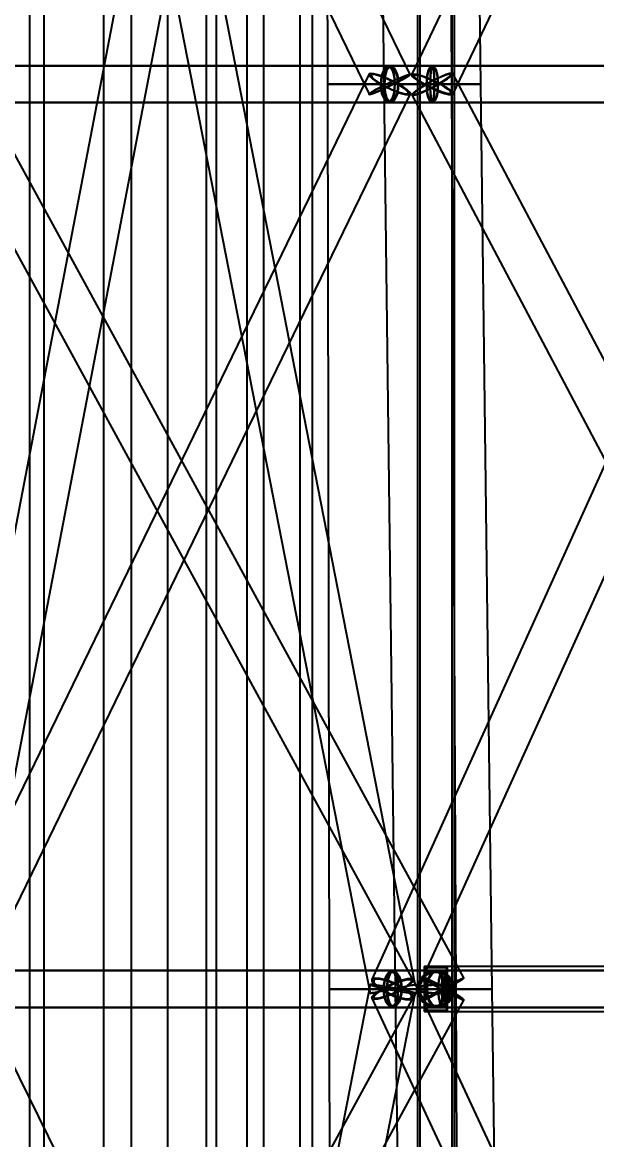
# Model space of a CAD drawing. Header units: millimetres. Extents: x -123812 to 252100, y -3000 to 639000.
# Drawn here: x 798 to 7146, y 198335 to 210684 of the extents above; entities that cross this region are included whole.
import ezdxf

# ---------------------------------------------------------------- set-up
doc = ezdxf.new("R2010")
doc.units = ezdxf.units.MM
for name, color, linetype, lineweight in [('D-STR-CORE', 7, 'Continuous', 25), ('D-STR-DIM', 7, 'Continuous', 13), ('D-STR-STRC', 7, 'Continuous', 25)]:
    doc.layers.add(name, color=color, linetype=linetype, lineweight=lineweight)
doc.styles.add('OpenSansCondensed-Light', font='OpenSansCondensed-Light.ttf')
doc.styles.add('TOWER_UNICODE', font='Arial Unicode.ttf')
doc.dimstyles.new('EZDXF', dxfattribs={"dimtxt": 0.25, "dimasz": 0.175, "dimexe": 0.375, "dimexo": 0.125, "dimgap": 0.1, "dimtad": 1, "dimlfac": 100, "dimzin": 12, "dimdsep": 46, "dimtxsty": 'OpenSansCondensed-Light', "dimblk": 'ARCHTICK', "dimcen": 2.5, "dimazin": 3, "dimtfac": 0.5, "dimtmove": 2, "dimatfit": 3})

# ---------------------------------------------------------------- blocks, each defined once
blk = doc.blocks.new('_ARCHTICK')
at = {"color": 0, "linetype": 'BYBLOCK', "const_width": 0.15}
blk.add_lwpolyline([(-0.5, -0.5), (0.5, 0.5)], dxfattribs=at)

msp = doc.modelspace()

# ---------------------------------------------------------------- linework, layer by layer
at = {"layer": 'D-STR-CORE'}
for points in [[(0, 100000), (0, 375000), (1035.3, 375000), (1035.3, 100000)], [(0, 100000), (0, 375000), (1035.3, 375000), (1035.3, 100000)], [(880, 100000), (880, 375000), (2000, 375000), (2000, 100000)], [(880, 100000), (880, 375000), (2000, 375000), (2000, 100000)], [(1700, 100000), (1700, 375000), (2828.4, 375000), (2828.4, 100000)], [(1700, 100000), (1700, 375000), (2828.4, 375000), (2828.4, 100000)], [(2404.2, 100000), (2404.2, 375000), (3464.1, 375000), (3464.1, 100000)], [(2404.2, 100000), (2404.2, 375000), (3464.1, 375000), (3464.1, 100000)], [(2944.5, 100000), (2944.5, 375000), (3863.7, 375000), (3863.7, 100000)], [(2944.5, 100000), (2944.5, 375000), (3863.7, 375000), (3863.7, 100000)], [(3284.1, 100000), (3284.1, 375000), (4000, 375000), (4000, 100000)], [(3284.1, 100000), (3284.1, 375000), (4000, 375000), (4000, 100000)]]:
    msp.add_lwpolyline(points, close=True, dxfattribs=at)
at = {"layer": 'D-STR-STRC'}
for points in [[(4546.8, 225047.8), (-249.5, 200047.8), (-241, 200043.9), (-216, 200037), (-176.4, 200027.6), (-124.7, 200016.3), (-64.6, 200003.9), (0, 199991.3), (64.6, 199979.2), (124.7, 199968.5), (176.4, 199960), (216, 199954.2), (241, 199951.6), (249.5, 199952.2), (5045.7, 224952.2)], [(-249.3, 224951.2), (4641.2, 199951.2), (4649.7, 199952.9), (4674.6, 199957.7), (4714.2, 199965.4), (4765.8, 199975.5), (4825.9, 199987.3), (4890.5, 199999.9), (4955, 200012.5), (5015.1, 200024.3), (5066.7, 200034.4), (5106.3, 200042.2), (5131.2, 200047.1), (5139.7, 200048.8), (249.3, 225048.8)], [(5166.2, 225000), (5166.2, 200000), (5173.1, 199987.3), (5193.4, 199975.5), (5225.7, 199965.4), (5267.8, 199957.6), (5316.8, 199952.8), (5369.4, 199951.1), (5421.9, 199952.8), (5471, 199957.6), (5513, 199965.4), (5545.3, 199975.5), (5565.6, 199987.3), (5572.6, 200000), (5572.6, 225000)], [(-227.8, 219891.7), (4629.9, 209891.7), (4632.7, 209887.9), (4650.8, 209891.7), (4683.1, 209902.9), (4727.2, 209920.7), (4780.3, 209943.9), (4838.6, 209971), (4898.2, 210000), (4955, 210029), (5005.2, 210056.1), (5045.4, 210079.3), (5072.8, 210097.1), (5085.5, 210108.3), (227.8, 220108.3)], [(9880.7, 220112.4), (5102.5, 210112.4), (5100.4, 210100.8), (5114, 210082.3), (5142.2, 210058.2), (5183.2, 210030.1), (5234.1, 210000), (5291.5, 209969.9), (5351.5, 209941.8), (5410, 209917.7), (5463, 209899.2), (5506.8, 209887.6), (5538.6, 209883.6), (5556.1, 209887.6), (10334.4, 219887.6)], [(0, 209796.8), (5329.3, 209796.8), (5335, 209803.7), (5340.3, 209824), (5344.8, 209856.3), (5348.3, 209898.4), (5350.5, 209947.4), (5351.2, 210000), (5350.5, 210052.6), (5348.3, 210101.6), (5344.8, 210143.7), (5340.3, 210176), (5335, 210196.3), (5329.3, 210203.2), (0, 210203.2)], [(0, 209796.8), (4857.7, 209796.8), (4872.2, 209803.7), (4885.7, 209824), (4897.3, 209856.3), (4906.2, 209898.4), (4911.8, 209947.4), (4913.8, 210000), (4911.8, 210052.6), (4906.2, 210101.6), (4897.3, 210143.7), (4885.7, 210176), (4872.2, 210196.3), (4857.7, 210203.2), (0, 210203.2)], [(9416.5, 210203.2), (4857.7, 210203.2), (4832.3, 210196.3), (4808.7, 210176), (4788.4, 210143.7), (4772.8, 210101.6), (4763, 210052.6), (4759.7, 210000), (4763, 209947.4), (4772.8, 209898.4), (4788.4, 209856.3), (4808.7, 209824), (4832.3, 209803.7), (4857.7, 209796.8), (9416.5, 209796.8)], [(10359.7, 210203.2), (5329.3, 210203.2), (5312.5, 210196.3), (5296.9, 210176), (5283.5, 210143.7), (5273.2, 210101.6), (5266.7, 210052.6), (5264.5, 210000), (5266.7, 209947.4), (5273.2, 209898.4), (5283.5, 209856.3), (5296.9, 209824), (5312.5, 209803.7), (5329.3, 209796.8), (10359.7, 209796.8)], [(225.7, 199885.7), (5083.4, 209885.7), (5086.2, 209897.5), (5073.5, 209916.3), (5046.1, 209940.8), (5005.9, 209969.4), (4955.5, 210000), (4898.5, 210030.6), (4838.7, 210059.2), (4780.2, 210083.7), (4727, 210102.5), (4682.6, 210114.3), (4650.3, 210118.3), (4632, 210114.3), (-225.7, 200114.3)], [(-222.3, 209878.1), (5233.9, 199878.1), (5245.9, 199882.3), (5272.3, 199894.5), (5311.2, 199913.8), (5360, 199939.1), (5415.3, 199968.5), (5473.5, 200000), (5530.4, 200031.5), (5582.3, 200060.9), (5625.6, 200086.2), (5657.4, 200105.5), (5675.4, 200117.7), (5678.5, 200121.9), (222.3, 210121.9)], [(9185.2, 210104.9), (4659.1, 200104.9), (4659.8, 200085.6), (4676.1, 200060.5), (4707.1, 200031.3), (4750.5, 200000), (4803.5, 199968.7), (4862.5, 199939.5), (4923.3, 199914.4), (4981.9, 199895.1), (5034.3, 199883), (5076.8, 199878.9), (5106.7, 199883), (5121.8, 199895.1), (9647.8, 209895.1)], [(10842.5, 200118), (5554.1, 210118), (5543.9, 210122.2), (5519.1, 210118), (5481.3, 210105.8), (5433.2, 210086.4), (5377.9, 210061.1), (5319.4, 210031.6), (5261.6, 210000), (5208.3, 209968.4), (5163.3, 209938.9), (5129.7, 209913.6), (5109.6, 209894.2), (5104.5, 209882), (10392.9, 199882)], [(0, 199796.8), (5456.2, 199796.8), (5461.7, 199803.7), (5466.8, 199824), (5471.1, 199856.3), (5474.5, 199898.4), (5476.6, 199947.4), (5477.3, 200000), (5476.6, 200052.6), (5474.5, 200101.6), (5471.1, 200143.7), (5466.8, 200176), (5461.7, 200196.3), (5456.2, 200203.2), (0, 200203.2)], [(0, 199796.8), (4890.5, 199796.8), (4906.3, 199803.7), (4921.1, 199824), (4933.9, 199856.3), (4943.6, 199898.4), (4949.7, 199947.4), (4951.8, 200000), (4949.7, 200052.6), (4943.6, 200101.6), (4933.9, 200143.7), (4921.1, 200176), (4906.3, 200196.3), (4890.5, 200203.2), (0, 200203.2)], [(0, 199796.8), (5369.4, 199796.8), (5395.7, 199803.7), (5420.2, 199824), (5441.2, 199856.3), (5457.3, 199898.4), (5467.5, 199947.4), (5471, 200000), (5467.5, 200052.6), (5457.3, 200101.6), (5441.2, 200143.7), (5420.2, 200176), (5395.7, 200196.3), (5369.4, 200203.2), (0, 200203.2)], [(0, 199796.8), (5369.4, 199796.8), (5395.7, 199803.7), (5420.2, 199824), (5441.2, 199856.3), (5457.3, 199898.4), (5467.5, 199947.4), (5471, 200000), (5467.5, 200052.6), (5457.3, 200101.6), (5441.2, 200143.7), (5420.2, 200176), (5395.7, 200196.3), (5369.4, 200203.2), (0, 200203.2)], [(9486.2, 200203.2), (4890.5, 200203.2), (4864.2, 200196.3), (4839.7, 200176), (4818.7, 200143.7), (4802.6, 200101.6), (4792.4, 200052.6), (4789, 200000), (4792.4, 199947.4), (4802.6, 199898.4), (4818.7, 199856.3), (4839.7, 199824), (4864.2, 199803.7), (4890.5, 199796.8), (9486.2, 199796.8)], [(10617.7, 200203.2), (5456.2, 200203.2), (5440, 200196.3), (5424.9, 200176), (5412, 200143.7), (5402.1, 200101.6), (5395.8, 200052.6), (5393.7, 200000), (5395.8, 199947.4), (5402.1, 199898.4), (5412, 199856.3), (5424.9, 199824), (5440, 199803.7), (5456.2, 199796.8), (10617.7, 199796.8)], [(5145.2, 190110.3), (228.1, 200110.3), (221.8, 200114.1), (200.3, 200110.3), (165.3, 200098.9), (118.9, 200080.7), (64.4, 200057.1), (5.6, 200029.5), (-53.6, 200000), (-109.2, 199970.5), (-157.4, 199942.9), (-194.8, 199919.3), (-218.9, 199901.1), (-228.1, 199889.7), (4688.9, 189889.7)], [(220.4, 189877.5), (5676.6, 199877.5), (5678.1, 199881.6), (5664.4, 199893.9), (5636.5, 199913.4), (5596.4, 199938.7), (5546.7, 199968.3), (5490.8, 200000), (5432.6, 200031.7), (5375.9, 200061.3), (5324.8, 200086.6), (5282.6, 200106.1), (5252.3, 200118.4), (5235.8, 200122.5), (-220.4, 190122.5)], [(9775.9, 190101.4), (5121.8, 200101.4), (5114.7, 200113.1), (5092.3, 200117.1), (5056.2, 200113.1), (5008.8, 200101.4), (4953.3, 200082.8), (4893.6, 200058.6), (4833.6, 200030.3), (4777.5, 200000), (4729.1, 199969.7), (4691.7, 199941.4), (4667.8, 199917.2), (4659.2, 199898.6), (9313.3, 189898.6)], [(249.3, 174951.4), (5139.8, 199951.4), (5131.3, 199956.5), (5106.4, 199964.5), (5066.7, 199975), (5015.1, 199987.2), (4955, 200000.3), (4890.5, 200013.3), (4825.9, 200025.4), (4765.8, 200035.8), (4714.2, 200043.8), (4674.6, 200048.8), (4649.7, 200050.4), (4641.2, 200048.6), (-249.3, 175048.6)], [(5572.6, 175000), (5572.6, 200000), (5565.6, 200012.7), (5545.3, 200024.5), (5513, 200034.6), (5471, 200042.4), (5421.9, 200047.2), (5369.4, 200048.9), (5316.8, 200047.2), (5267.8, 200042.4), (5225.7, 200034.6), (5193.4, 200024.5), (5173.1, 200012.7), (5166.2, 200000), (5166.2, 175000)]]:
    msp.add_lwpolyline(points, dxfattribs=at)
for points in [[(5191.6, 200000), (5547.2, 200000), (5547.2, 225000), (5191.6, 225000)], [(5191.6, 200000), (5547.2, 200000), (5547.2, 225000), (5191.6, 225000)], [(4143.3, 220000), (4169, 210000), (5546.4, 210000), (5494.2, 220000)], [(4670.8, 220000), (4794.3, 210000), (5864.3, 210000), (5738.8, 220000)], [(-79.2, 209800), (8618.9, 209800), (8618.9, 210200), (-79.2, 210200)], [(-41.6, 209800), (9436.7, 209800), (9436.7, 210200), (-41.6, 210200)], [(4955.7, 210000), (4952.4, 209947.4), (4942.6, 209898.4), (4927, 209856.3), (4906.7, 209824), (4883.1, 209803.7), (4857.7, 209796.8), (4832.3, 209803.7), (4808.7, 209824), (4788.4, 209856.3), (4772.8, 209898.4), (4763, 209947.4), (4759.7, 210000), (4763, 210052.6), (4772.8, 210101.6), (4788.4, 210143.7), (4808.7, 210176), (4832.3, 210196.3), (4857.7, 210203.2), (4883.1, 210196.3), (4906.7, 210176), (4927, 210143.7), (4942.6, 210101.6), (4952.4, 210052.6)], [(4948, 210000), (4944.9, 209951.5), (4935.9, 209906.4), (4921.5, 209867.6), (4902.8, 209837.9), (4881.1, 209819.2), (4857.7, 209812.8), (4834.3, 209819.2), (4812.6, 209837.9), (4793.9, 209867.6), (4779.5, 209906.4), (4770.5, 209951.5), (4767.4, 210000), (4770.5, 210048.5), (4779.5, 210093.6), (4793.9, 210132.4), (4812.6, 210162.1), (4834.3, 210180.8), (4857.7, 210187.2), (4881.1, 210180.8), (4902.8, 210162.1), (4921.5, 210132.4), (4935.9, 210093.6), (4944.9, 210048.5)], [(4913.8, 210000), (4911.8, 209947.4), (4906.2, 209898.4), (4897.3, 209856.3), (4885.7, 209824), (4872.2, 209803.7), (4857.7, 209796.8), (4843.2, 209803.7), (4829.7, 209824), (4818.1, 209856.3), (4809.1, 209898.4), (4803.5, 209947.4), (4801.6, 210000), (4803.5, 210052.6), (4809.1, 210101.6), (4818.1, 210143.7), (4829.7, 210176), (4843.2, 210196.3), (4857.7, 210203.2), (4872.2, 210196.3), (4885.7, 210176), (4897.3, 210143.7), (4906.2, 210101.6), (4911.8, 210052.6)], [(4909.3, 210000), (4907.6, 209951.5), (4902.4, 209906.4), (4894.2, 209867.6), (4883.5, 209837.9), (4871.1, 209819.2), (4857.7, 209812.8), (4844.3, 209819.2), (4831.9, 209837.9), (4821.2, 209867.6), (4813, 209906.4), (4807.8, 209951.5), (4806.1, 210000), (4807.8, 210048.5), (4813, 210093.6), (4821.2, 210132.4), (4831.9, 210162.1), (4844.3, 210180.8), (4857.7, 210187.2), (4871.1, 210180.8), (4883.5, 210162.1), (4894.2, 210132.4), (4902.4, 210093.6), (4907.6, 210048.5)], [(5394.1, 210000), (5391.9, 209947.4), (5385.4, 209898.4), (5375.1, 209856.3), (5361.7, 209824), (5346.1, 209803.7), (5329.3, 209796.8), (5312.5, 209803.7), (5296.9, 209824), (5283.5, 209856.3), (5273.2, 209898.4), (5266.7, 209947.4), (5264.5, 210000), (5266.7, 210052.6), (5273.2, 210101.6), (5283.5, 210143.7), (5296.9, 210176), (5312.5, 210196.3), (5329.3, 210203.2), (5346.1, 210196.3), (5361.7, 210176), (5375.1, 210143.7), (5385.4, 210101.6), (5391.9, 210052.6)], [(5389, 210000), (5387, 209951.5), (5381, 209906.4), (5371.5, 209867.6), (5359.2, 209837.9), (5344.8, 209819.2), (5329.3, 209812.8), (5313.9, 209819.2), (5299.5, 209837.9), (5287.1, 209867.6), (5277.6, 209906.4), (5271.6, 209951.5), (5269.6, 210000), (5271.6, 210048.5), (5277.6, 210093.6), (5287.1, 210132.4), (5299.5, 210162.1), (5313.9, 210180.8), (5329.3, 210187.2), (5344.8, 210180.8), (5359.2, 210162.1), (5371.5, 210132.4), (5381, 210093.6), (5387, 210048.5)], [(5351.2, 210000), (5350.5, 209947.4), (5348.3, 209898.4), (5344.8, 209856.3), (5340.3, 209824), (5335, 209803.7), (5329.3, 209796.8), (5323.6, 209803.7), (5318.4, 209824), (5313.8, 209856.3), (5310.4, 209898.4), (5308.2, 209947.4), (5307.4, 210000), (5308.2, 210052.6), (5310.4, 210101.6), (5313.8, 210143.7), (5318.4, 210176), (5323.6, 210196.3), (5329.3, 210203.2), (5335, 210196.3), (5340.3, 210176), (5344.8, 210143.7), (5348.3, 210101.6), (5350.5, 210052.6)], [(5349.5, 210000), (5348.8, 209951.5), (5346.8, 209906.4), (5343.6, 209867.6), (5339.4, 209837.9), (5334.5, 209819.2), (5329.3, 209812.8), (5324.1, 209819.2), (5319.2, 209837.9), (5315.1, 209867.6), (5311.8, 209906.4), (5309.8, 209951.5), (5309.1, 210000), (5309.8, 210048.5), (5311.8, 210093.6), (5315.1, 210132.4), (5319.2, 210162.1), (5324.1, 210180.8), (5329.3, 210187.2), (5334.5, 210180.8), (5339.4, 210162.1), (5343.6, 210132.4), (5346.8, 210093.6), (5348.8, 210048.5)], [(4759.9, 210000), (4816.9, 209969.4), (4876.7, 209940.8), (4935.2, 209916.3), (4988.4, 209897.5), (5032.8, 209885.7), (5065.1, 209881.7), (5083.4, 209885.7), (5086.2, 209897.5), (5073.5, 209916.3), (5046.1, 209940.8), (5005.9, 209969.4), (4955.5, 210000), (4898.5, 210030.6), (4838.7, 210059.2), (4780.2, 210083.7), (4727, 210102.5), (4682.6, 210114.3), (4650.3, 210118.3), (4632, 210114.3), (4629.2, 210102.5), (4641.9, 210083.7), (4669.3, 210059.2), (4709.5, 210030.6)], [(4898.2, 210000), (4838.6, 209971), (4780.3, 209943.9), (4727.2, 209920.7), (4683.1, 209902.9), (4650.8, 209891.7), (4632.7, 209887.9), (4629.9, 209891.7), (4642.6, 209902.9), (4670, 209920.7), (4710.2, 209943.9), (4760.4, 209971), (4817.2, 210000), (4876.8, 210029), (4935.1, 210056.1), (4988.2, 210079.3), (5032.3, 210097.1), (5064.6, 210108.3), (5082.7, 210112.1), (5085.5, 210108.3), (5072.8, 210097.1), (5045.4, 210079.3), (5005.2, 210056.1), (4955, 210029)], [(4769.5, 210000), (4820.9, 209972.4), (4874.8, 209946.7), (4927.6, 209924.6), (4975.6, 209907.6), (5015.5, 209897), (5044.7, 209893.3), (5061.2, 209897), (5063.8, 209907.6), (5052.3, 209924.6), (5027.6, 209946.7), (4991.3, 209972.4), (4945.9, 210000), (4894.5, 210027.6), (4840.6, 210053.3), (4787.8, 210075.4), (4739.8, 210092.4), (4699.9, 210103), (4670.7, 210106.7), (4654.2, 210103), (4651.6, 210092.4), (4663.1, 210075.4), (4687.8, 210053.3), (4724.1, 210027.6)], [(4894.2, 210000), (4840.4, 209973.8), (4787.9, 209949.4), (4740.1, 209928.5), (4700.3, 209912.4), (4671.2, 209902.3), (4654.9, 209898.9), (4652.3, 209902.3), (4663.8, 209912.4), (4688.5, 209928.5), (4724.7, 209949.4), (4770, 209973.8), (4821.2, 210000), (4875, 210026.2), (4927.5, 210050.6), (4975.3, 210071.5), (5015.1, 210087.6), (5044.2, 210097.7), (5060.5, 210101.1), (5063.1, 210097.7), (5051.6, 210087.6), (5026.9, 210071.5), (4990.7, 210050.6), (4945.4, 210026.2)], [(5424.5, 210000), (5475.5, 209969.9), (5516.4, 209941.8), (5544.6, 209917.7), (5558.2, 209899.2), (5556.1, 209887.6), (5538.6, 209883.6), (5506.8, 209887.6), (5463, 209899.2), (5410, 209917.7), (5351.5, 209941.8), (5291.5, 209969.9), (5234.1, 210000), (5183.2, 210030.1), (5142.2, 210058.2), (5114, 210082.3), (5100.4, 210100.8), (5102.5, 210112.4), (5120, 210116.4), (5151.8, 210112.4), (5195.7, 210100.8), (5248.6, 210082.3), (5307.1, 210058.2), (5367.1, 210030.1)], [(5261.6, 210000), (5208.3, 209968.4), (5163.3, 209938.9), (5129.7, 209913.6), (5109.6, 209894.2), (5104.5, 209882), (5114.7, 209877.8), (5139.5, 209882), (5177.3, 209894.2), (5225.5, 209913.6), (5280.7, 209938.9), (5339.2, 209968.4), (5397.1, 210000), (5450.3, 210031.6), (5495.3, 210061.1), (5529, 210086.4), (5549, 210105.8), (5554.1, 210118), (5543.9, 210122.2), (5519.1, 210118), (5481.3, 210105.8), (5433.2, 210086.4), (5377.9, 210061.1), (5319.4, 210031.6)], [(5415.2, 210000), (5461.1, 209972.8), (5498, 209947.5), (5523.5, 209925.8), (5535.7, 209909.1), (5533.8, 209898.7), (5518, 209895.1), (5489.4, 209898.7), (5449.8, 209909.1), (5402, 209925.8), (5349.3, 209947.5), (5295.2, 209972.8), (5243.5, 210000), (5197.5, 210027.2), (5160.6, 210052.5), (5135.2, 210074.2), (5123, 210090.9), (5124.8, 210101.3), (5140.6, 210104.9), (5169.3, 210101.3), (5208.8, 210090.9), (5256.6, 210074.2), (5309.3, 210052.5), (5363.4, 210027.2)], [(5268.2, 210000), (5220.2, 209971.5), (5179.7, 209944.9), (5149.3, 209922.1), (5131.2, 209904.6), (5126.6, 209893.6), (5135.8, 209889.8), (5158.2, 209893.6), (5192.3, 209904.6), (5235.7, 209922.1), (5285.5, 209944.9), (5338.2, 209971.5), (5390.4, 210000), (5438.4, 210028.5), (5479, 210055.1), (5509.3, 210077.9), (5527.4, 210095.4), (5532, 210106.4), (5522.8, 210110.2), (5500.4, 210106.4), (5466.3, 210095.4), (5422.9, 210077.9), (5373.2, 210055.1), (5320.4, 210028.5)], [(4169, 210000), (4188.6, 200000), (5592.4, 200000), (5546.4, 210000)], [(5546.4, 210000), (5522.9, 210000), (5454.1, 210000), (5344.7, 210000), (5202, 210000), (5035.9, 210000), (4857.7, 210000), (4679.5, 210000), (4513.4, 210000), (4370.7, 210000), (4261.3, 210000), (4192.5, 210000), (4169, 210000), (4192.5, 210000), (4261.3, 210000), (4370.7, 210000), (4513.4, 210000), (4679.5, 210000), (4857.7, 210000), (5035.9, 210000), (5202, 210000), (5344.7, 210000), (5454.1, 210000), (5522.9, 210000)], [(4794.3, 210000), (4920.3, 200000), (5992.1, 200000), (5864.3, 210000)], [(5864.3, 210000), (5846.1, 210000), (5792.6, 210000), (5707.6, 210000), (5596.8, 210000), (5467.8, 210000), (5329.3, 210000), (5190.9, 210000), (5061.8, 210000), (4951, 210000), (4866, 210000), (4812.6, 210000), (4794.3, 210000), (4812.6, 210000), (4866, 210000), (4951, 210000), (5061.8, 210000), (5190.9, 210000), (5329.3, 210000), (5467.8, 210000), (5596.8, 210000), (5707.6, 210000), (5792.6, 210000), (5846.1, 210000)], [(5864.3, 210000), (5846.1, 210000), (5792.6, 210000), (5707.6, 210000), (5596.8, 210000), (5467.8, 210000), (5329.3, 210000), (5190.9, 210000), (5061.8, 210000), (4951, 210000), (4866, 210000), (4812.6, 210000), (4794.3, 210000), (4812.6, 210000), (4866, 210000), (4951, 210000), (5061.8, 210000), (5190.9, 210000), (5329.3, 210000), (5467.8, 210000), (5596.8, 210000), (5707.6, 210000), (5792.6, 210000), (5846.1, 210000)], [(5826.8, 210000), (5809.8, 210000), (5760.1, 210000), (5681.1, 210000), (5578, 210000), (5458.1, 210000), (5329.3, 210000), (5200.6, 210000), (5080.6, 210000), (4977.6, 210000), (4898.5, 210000), (4848.8, 210000), (4831.9, 210000), (4848.8, 210000), (4898.5, 210000), (4977.6, 210000), (5080.6, 210000), (5200.6, 210000), (5329.3, 210000), (5458.1, 210000), (5578, 210000), (5681.1, 210000), (5760.1, 210000), (5809.8, 210000)], [(5826.8, 210000), (5809.8, 210000), (5760.1, 210000), (5681.1, 210000), (5578, 210000), (5458.1, 210000), (5329.3, 210000), (5200.6, 210000), (5080.6, 210000), (4977.6, 210000), (4898.5, 210000), (4848.8, 210000), (4831.9, 210000), (4848.8, 210000), (4898.5, 210000), (4977.6, 210000), (5080.6, 210000), (5200.6, 210000), (5329.3, 210000), (5458.1, 210000), (5578, 210000), (5681.1, 210000), (5760.1, 210000), (5809.8, 210000)], [(-83.9, 199800), (8690.8, 199800), (8690.8, 200200), (-83.9, 200200)], [(-39.8, 199800), (9673.4, 199800), (9673.4, 200200), (-39.8, 200200)], [(4991.9, 200000), (4988.5, 199947.4), (4978.4, 199898.4), (4962.2, 199856.3), (4941.2, 199824), (4916.7, 199803.7), (4890.5, 199796.8), (4864.2, 199803.7), (4839.7, 199824), (4818.7, 199856.3), (4802.6, 199898.4), (4792.4, 199947.4), (4789, 200000), (4792.4, 200052.6), (4802.6, 200101.6), (4818.7, 200143.7), (4839.7, 200176), (4864.2, 200196.3), (4890.5, 200203.2), (4916.7, 200196.3), (4941.2, 200176), (4962.2, 200143.7), (4978.4, 200101.6), (4988.5, 200052.6)], [(4984, 200000), (4980.8, 199951.5), (4971.4, 199906.4), (4956.6, 199867.6), (4937.2, 199837.9), (4914.7, 199819.2), (4890.5, 199812.8), (4866.3, 199819.2), (4843.7, 199837.9), (4824.4, 199867.6), (4809.5, 199906.4), (4800.2, 199951.5), (4797, 200000), (4800.2, 200048.5), (4809.5, 200093.6), (4824.4, 200132.4), (4843.7, 200162.1), (4866.3, 200180.8), (4890.5, 200187.2), (4914.7, 200180.8), (4937.2, 200162.1), (4956.6, 200132.4), (4971.4, 200093.6), (4980.8, 200048.5)], [(4951.8, 200000), (4949.7, 199947.4), (4943.6, 199898.4), (4933.9, 199856.3), (4921.1, 199824), (4906.3, 199803.7), (4890.5, 199796.8), (4874.6, 199803.7), (4859.8, 199824), (4847.1, 199856.3), (4837.3, 199898.4), (4831.2, 199947.4), (4829.1, 200000), (4831.2, 200052.6), (4837.3, 200101.6), (4847.1, 200143.7), (4859.8, 200176), (4874.6, 200196.3), (4890.5, 200203.2), (4906.3, 200196.3), (4921.1, 200176), (4933.9, 200143.7), (4943.6, 200101.6), (4949.7, 200052.6)], [(4947, 200000), (4945.1, 199951.5), (4939.4, 199906.4), (4930.4, 199867.6), (4918.7, 199837.9), (4905.1, 199819.2), (4890.5, 199812.8), (4875.8, 199819.2), (4862.2, 199837.9), (4850.5, 199867.6), (4841.5, 199906.4), (4835.9, 199951.5), (4833.9, 200000), (4835.9, 200048.5), (4841.5, 200093.6), (4850.5, 200132.4), (4862.2, 200162.1), (4875.8, 200180.8), (4890.5, 200187.2), (4905.1, 200180.8), (4918.7, 200162.1), (4930.4, 200132.4), (4939.4, 200093.6), (4945.1, 200048.5)], [(5166.2, 200000), (5173.1, 199947.4), (5193.4, 199898.4), (5225.7, 199856.3), (5267.8, 199824), (5316.8, 199803.7), (5369.4, 199796.8), (5421.9, 199803.7), (5471, 199824), (5513, 199856.3), (5545.3, 199898.4), (5565.6, 199947.4), (5572.6, 200000), (5565.6, 200052.6), (5545.3, 200101.6), (5513, 200143.7), (5471, 200176), (5421.9, 200196.3), (5369.4, 200203.2), (5316.8, 200196.3), (5267.8, 200176), (5225.7, 200143.7), (5193.4, 200101.6), (5173.1, 200052.6)], [(5556.6, 200000), (5550.2, 199951.5), (5531.5, 199906.4), (5501.7, 199867.6), (5463, 199837.9), (5417.8, 199819.2), (5369.4, 199812.8), (5320.9, 199819.2), (5275.8, 199837.9), (5237, 199867.6), (5207.2, 199906.4), (5188.5, 199951.5), (5182.2, 200000), (5188.5, 200048.5), (5207.2, 200093.6), (5237, 200132.4), (5275.8, 200162.1), (5320.9, 200180.8), (5369.4, 200187.2), (5417.8, 200180.8), (5463, 200162.1), (5501.7, 200132.4), (5531.5, 200093.6), (5550.2, 200048.5)], [(5244.4, 199750), (17507.1, 199750), (17507.1, 200250), (5244.4, 200250)], [(5494.4, 200250), (5244.4, 200250), (5244.4, 199750), (5494.4, 199750)], [(5244.4, 199750), (15244.1, 199750), (15244.1, 200250), (5244.4, 200250)], [(5244.4, 200250), (5494.4, 200250), (5494.4, 199750), (5244.4, 199750)], [(5488.4, 200238), (5250.4, 200238), (5250.4, 199762), (5488.4, 199762)], [(5250.4, 200238), (5488.4, 200238), (5488.4, 199762), (5250.4, 199762)], [(5471, 200000), (5467.5, 199947.4), (5457.3, 199898.4), (5441.2, 199856.3), (5420.2, 199824), (5395.7, 199803.7), (5369.4, 199796.8), (5343.1, 199803.7), (5318.6, 199824), (5297.5, 199856.3), (5281.4, 199898.4), (5271.2, 199947.4), (5267.8, 200000), (5271.2, 200052.6), (5281.4, 200101.6), (5297.5, 200143.7), (5318.6, 200176), (5343.1, 200196.3), (5369.4, 200203.2), (5395.7, 200196.3), (5420.2, 200176), (5441.2, 200143.7), (5457.3, 200101.6), (5467.5, 200052.6)], [(5471, 200000), (5467.5, 199947.4), (5457.3, 199898.4), (5441.2, 199856.3), (5420.2, 199824), (5395.7, 199803.7), (5369.4, 199796.8), (5343.1, 199803.7), (5318.6, 199824), (5297.5, 199856.3), (5281.4, 199898.4), (5271.2, 199947.4), (5267.8, 200000), (5271.2, 200052.6), (5281.4, 200101.6), (5297.5, 200143.7), (5318.6, 200176), (5343.1, 200196.3), (5369.4, 200203.2), (5395.7, 200196.3), (5420.2, 200176), (5441.2, 200143.7), (5457.3, 200101.6), (5467.5, 200052.6)], [(5463, 200000), (5459.8, 199951.5), (5450.4, 199906.4), (5435.5, 199867.6), (5416.2, 199837.9), (5393.6, 199819.2), (5369.4, 199812.8), (5345.1, 199819.2), (5322.6, 199837.9), (5303.2, 199867.6), (5288.3, 199906.4), (5278.9, 199951.5), (5275.8, 200000), (5278.9, 200048.5), (5288.3, 200093.6), (5303.2, 200132.4), (5322.6, 200162.1), (5345.1, 200180.8), (5369.4, 200187.2), (5393.6, 200180.8), (5416.2, 200162.1), (5435.5, 200132.4), (5450.4, 200093.6), (5459.8, 200048.5)], [(5463, 200000), (5459.8, 199951.5), (5450.4, 199906.4), (5435.5, 199867.6), (5416.2, 199837.9), (5393.6, 199819.2), (5369.4, 199812.8), (5345.1, 199819.2), (5322.6, 199837.9), (5303.2, 199867.6), (5288.3, 199906.4), (5278.9, 199951.5), (5275.8, 200000), (5278.9, 200048.5), (5288.3, 200093.6), (5303.2, 200132.4), (5322.6, 200162.1), (5345.1, 200180.8), (5369.4, 200187.2), (5393.6, 200180.8), (5416.2, 200162.1), (5435.5, 200132.4), (5450.4, 200093.6), (5459.8, 200048.5)], [(5518.7, 200000), (5516.6, 199947.4), (5510.4, 199898.4), (5500.4, 199856.3), (5487.5, 199824), (5472.4, 199803.7), (5456.2, 199796.8), (5440, 199803.7), (5424.9, 199824), (5412, 199856.3), (5402.1, 199898.4), (5395.8, 199947.4), (5393.7, 200000), (5395.8, 200052.6), (5402.1, 200101.6), (5412, 200143.7), (5424.9, 200176), (5440, 200196.3), (5456.2, 200203.2), (5472.4, 200196.3), (5487.5, 200176), (5500.4, 200143.7), (5510.4, 200101.6), (5516.6, 200052.6)], [(5513.8, 200000), (5511.9, 199951.5), (5506.1, 199906.4), (5496.9, 199867.6), (5485, 199837.9), (5471.1, 199819.2), (5456.2, 199812.8), (5441.3, 199819.2), (5427.4, 199837.9), (5415.5, 199867.6), (5406.3, 199906.4), (5400.6, 199951.5), (5398.6, 200000), (5400.6, 200048.5), (5406.3, 200093.6), (5415.5, 200132.4), (5427.4, 200162.1), (5441.3, 200180.8), (5456.2, 200187.2), (5471.1, 200180.8), (5485, 200162.1), (5496.9, 200132.4), (5506.1, 200093.6), (5511.9, 200048.5)], [(5477.3, 200000), (5476.6, 199947.4), (5474.5, 199898.4), (5471.1, 199856.3), (5466.8, 199824), (5461.7, 199803.7), (5456.2, 199796.8), (5450.8, 199803.7), (5445.7, 199824), (5441.3, 199856.3), (5437.9, 199898.4), (5435.8, 199947.4), (5435.1, 200000), (5435.8, 200052.6), (5437.9, 200101.6), (5441.3, 200143.7), (5445.7, 200176), (5450.8, 200196.3), (5456.2, 200203.2), (5461.7, 200196.3), (5466.8, 200176), (5471.1, 200143.7), (5474.5, 200101.6), (5476.6, 200052.6)], [(5475.6, 200000), (5475, 199951.5), (5473, 199906.4), (5470, 199867.6), (5465.9, 199837.9), (5461.2, 199819.2), (5456.2, 199812.8), (5451.2, 199819.2), (5446.5, 199837.9), (5442.5, 199867.6), (5439.4, 199906.4), (5437.4, 199951.5), (5436.8, 200000), (5437.4, 200048.5), (5439.4, 200093.6), (5442.5, 200132.4), (5446.5, 200162.1), (5451.2, 200180.8), (5456.2, 200187.2), (5461.2, 200180.8), (5465.9, 200162.1), (5470, 200132.4), (5473, 200093.6), (5475, 200048.5)], [(4750.5, 200000), (4803.5, 199968.7), (4862.5, 199939.5), (4923.3, 199914.4), (4981.9, 199895.1), (5034.3, 199883), (5076.8, 199878.9), (5106.7, 199883), (5121.8, 199895.1), (5121.2, 199914.4), (5104.8, 199939.5), (5073.8, 199968.7), (5030.4, 200000), (4977.4, 200031.3), (4918.5, 200060.5), (4857.6, 200085.6), (4799, 200104.9), (4746.7, 200117), (4704.1, 200121.1), (4674.3, 200117), (4659.1, 200104.9), (4659.8, 200085.6), (4676.1, 200060.5), (4707.1, 200031.3)], [(5003.4, 200000), (4947.3, 199969.7), (4887.4, 199941.4), (4827.6, 199917.2), (4772.1, 199898.6), (4724.7, 199886.9), (4688.6, 199882.9), (4666.2, 199886.9), (4659.2, 199898.6), (4667.8, 199917.2), (4691.7, 199941.4), (4729.1, 199969.7), (4777.5, 200000), (4833.6, 200030.3), (4893.6, 200058.6), (4953.3, 200082.8), (5008.8, 200101.4), (5056.2, 200113.1), (5092.3, 200117.1), (5114.7, 200113.1), (5121.8, 200101.4), (5113.1, 200082.8), (5089.2, 200058.6), (5051.8, 200030.3)], [(4764.3, 200000), (4812.1, 199971.7), (4865.2, 199945.4), (4920.1, 199922.8), (4972.9, 199905.5), (5020.1, 199894.6), (5058.5, 199890.8), (5085.4, 199894.6), (5099, 199905.5), (5098.5, 199922.8), (5083.7, 199945.4), (5055.8, 199971.7), (5016.6, 200000), (4968.8, 200028.3), (4915.7, 200054.6), (4860.9, 200077.2), (4808, 200094.5), (4760.8, 200105.4), (4722.5, 200109.2), (4695.5, 200105.4), (4681.9, 200094.5), (4682.5, 200077.2), (4697.2, 200054.6), (4725.1, 200028.3)], [(4992.3, 200000), (4941.7, 199972.7), (4887.7, 199947.2), (4833.8, 199925.3), (4783.8, 199908.6), (4741, 199898), (4708.5, 199894.4), (4688.3, 199898), (4681.9, 199908.6), (4689.8, 199925.3), (4711.3, 199947.2), (4745, 199972.7), (4788.6, 200000), (4839.2, 200027.3), (4893.3, 200052.8), (4947.1, 200074.7), (4997.2, 200091.4), (5039.9, 200102), (5072.5, 200105.6), (5092.6, 200102), (5099, 200091.4), (5091.2, 200074.7), (5069.7, 200052.8), (5035.9, 200027.3)], [(5438.9, 200000), (5382, 199968.5), (5330.1, 199939.1), (5286.8, 199913.8), (5255, 199894.5), (5237, 199882.3), (5233.9, 199878.1), (5245.9, 199882.3), (5272.3, 199894.5), (5311.2, 199913.8), (5360, 199939.1), (5415.3, 199968.5), (5473.5, 200000), (5530.4, 200031.5), (5582.3, 200060.9), (5625.6, 200086.2), (5657.4, 200105.5), (5675.4, 200117.7), (5678.5, 200121.9), (5666.5, 200117.7), (5640.1, 200105.5), (5601.2, 200086.2), (5552.4, 200060.9), (5497.1, 200031.5)], [(5490.8, 200000), (5546.7, 199968.3), (5596.4, 199938.7), (5636.5, 199913.4), (5664.4, 199893.9), (5678.1, 199881.6), (5676.6, 199877.5), (5660.2, 199881.6), (5629.8, 199893.9), (5587.6, 199913.4), (5536.5, 199938.7), (5479.9, 199968.3), (5421.6, 200000), (5365.8, 200031.7), (5316.1, 200061.3), (5275.9, 200086.6), (5248, 200106.1), (5234.4, 200118.4), (5235.8, 200122.5), (5252.3, 200118.4), (5282.6, 200106.1), (5324.8, 200086.6), (5375.9, 200061.3), (5432.6, 200031.7)], [(5440.6, 200000), (5389.3, 199971.6), (5342.5, 199945.1), (5303.5, 199922.3), (5274.8, 199904.8), (5258.6, 199893.9), (5255.8, 199890.1), (5266.6, 199893.9), (5290.4, 199904.8), (5325.5, 199922.3), (5369.5, 199945.1), (5419.4, 199971.6), (5471.8, 200000), (5523.1, 200028.4), (5569.9, 200054.9), (5609, 200077.7), (5637.6, 200095.2), (5653.9, 200106.1), (5656.7, 200109.9), (5645.8, 200106.1), (5622, 200095.2), (5586.9, 200077.7), (5543, 200054.9), (5493.1, 200028.4)], [(5487.4, 200000), (5537.8, 199971.4), (5582.6, 199944.8), (5618.8, 199921.9), (5643.9, 199904.3), (5656.2, 199893.3), (5654.9, 199889.5), (5640.1, 199893.3), (5612.7, 199904.3), (5574.7, 199921.9), (5528.6, 199944.8), (5477.5, 199971.4), (5425, 200000), (5374.7, 200028.6), (5329.9, 200055.2), (5293.7, 200078.1), (5268.5, 200095.7), (5256.2, 200106.7), (5257.5, 200110.5), (5272.3, 200106.7), (5299.7, 200095.7), (5337.7, 200078.1), (5383.8, 200055.2), (5434.9, 200028.6)], [(4188.6, 200000), (4202, 190000), (5632.2, 190000), (5592.4, 200000)], [(5592.4, 200000), (5568.4, 200000), (5498.3, 200000), (5386.8, 200000), (5241.4, 200000), (5072.1, 200000), (4890.5, 200000), (4708.8, 200000), (4539.5, 200000), (4394.2, 200000), (4282.6, 200000), (4212.5, 200000), (4188.6, 200000), (4212.5, 200000), (4282.6, 200000), (4394.2, 200000), (4539.5, 200000), (4708.8, 200000), (4890.5, 200000), (5072.1, 200000), (5241.4, 200000), (5386.8, 200000), (5498.3, 200000), (5568.4, 200000)], [(4890.5, 200013.3), (4825.9, 200025.4), (4765.8, 200035.8), (4714.2, 200043.8), (4674.6, 200048.8), (4649.7, 200050.4), (4641.2, 200048.6), (4649.7, 200043.5), (4674.6, 200035.5), (4714.2, 200025), (4765.8, 200012.8), (4825.9, 199999.7), (4890.5, 199986.7), (4955, 199974.6), (5015.1, 199964.2), (5066.7, 199956.2), (5106.4, 199951.2), (5131.3, 199949.6), (5139.8, 199951.4), (5131.3, 199956.5), (5106.4, 199964.5), (5066.7, 199975), (5015.1, 199987.2), (4955, 200000.3)], [(4890.5, 199999.9), (4825.9, 199987.3), (4765.8, 199975.5), (4714.2, 199965.4), (4674.6, 199957.7), (4649.7, 199952.9), (4641.2, 199951.2), (4649.7, 199952.9), (4674.6, 199957.8), (4714.2, 199965.6), (4765.8, 199975.7), (4825.9, 199987.5), (4890.5, 200000.1), (4955, 200012.7), (5015.1, 200024.5), (5066.7, 200034.6), (5106.3, 200042.3), (5131.2, 200047.1), (5139.7, 200048.8), (5131.2, 200047.1), (5106.3, 200042.2), (5066.7, 200034.4), (5015.1, 200024.3), (4955, 200012.5)], [(4890.5, 200012), (4832.3, 200022.9), (4778.1, 200032.3), (4731.5, 200039.5), (4695.8, 200044), (4673.4, 200045.5), (4665.7, 200043.8), (4673.4, 200039.2), (4695.8, 200032), (4731.5, 200022.5), (4778.1, 200011.5), (4832.3, 199999.8), (4890.5, 199988), (4948.6, 199977.1), (5002.8, 199967.7), (5049.4, 199960.5), (5085.1, 199956), (5107.6, 199954.5), (5115.2, 199956.2), (5107.6, 199960.8), (5085.1, 199968), (5049.4, 199977.5), (5002.8, 199988.5), (4948.6, 200000.2)], [(4890.5, 199999.9), (4832.3, 199988.5), (4778.1, 199977.9), (4731.6, 199968.8), (4695.8, 199961.9), (4673.4, 199957.5), (4665.7, 199956), (4673.4, 199957.6), (4695.8, 199962), (4731.6, 199969), (4778.1, 199978.1), (4832.3, 199988.7), (4890.5, 200000.1), (4948.6, 200011.5), (5002.8, 200022.1), (5049.4, 200031.2), (5085.1, 200038.1), (5107.5, 200042.5), (5115.2, 200044), (5107.5, 200042.4), (5085.1, 200038), (5049.4, 200031), (5002.8, 200021.9), (4948.6, 200011.3)], [(4920.3, 200000), (5048.7, 190000), (6122.4, 190000), (5992.1, 200000)], [(5992.1, 200000), (5973.9, 200000), (5920.3, 200000), (5835.2, 200000), (5724.2, 200000), (5594.9, 200000), (5456.2, 200000), (5317.5, 200000), (5188.3, 200000), (5077.3, 200000), (4992.1, 200000), (4938.6, 200000), (4920.3, 200000), (4938.6, 200000), (4992.1, 200000), (5077.3, 200000), (5188.3, 200000), (5317.5, 200000), (5456.2, 200000), (5594.9, 200000), (5724.2, 200000), (5835.2, 200000), (5920.3, 200000), (5973.9, 200000)], [(5369.4, 199951.1), (5316.8, 199952.8), (5267.8, 199957.6), (5225.7, 199965.4), (5193.4, 199975.5), (5173.1, 199987.3), (5166.2, 200000), (5173.1, 200012.7), (5193.4, 200024.5), (5225.7, 200034.6), (5267.8, 200042.4), (5316.8, 200047.2), (5369.4, 200048.9), (5421.9, 200047.2), (5471, 200042.4), (5513, 200034.6), (5545.3, 200024.5), (5565.6, 200012.7), (5572.6, 200000), (5565.6, 199987.3), (5545.3, 199975.5), (5513, 199965.4), (5471, 199957.6), (5421.9, 199952.8)], [(5369.4, 199951.1), (5316.8, 199952.8), (5267.8, 199957.6), (5225.7, 199965.4), (5193.4, 199975.5), (5173.1, 199987.3), (5166.2, 200000), (5173.1, 200012.7), (5193.4, 200024.5), (5225.7, 200034.6), (5267.8, 200042.4), (5316.8, 200047.2), (5369.4, 200048.9), (5421.9, 200047.2), (5471, 200042.4), (5513, 200034.6), (5545.3, 200024.5), (5565.6, 200012.7), (5572.6, 200000), (5565.6, 199987.3), (5545.3, 199975.5), (5513, 199965.4), (5471, 199957.6), (5421.9, 199952.8)], [(5369.4, 199954.9), (5320.9, 199956.5), (5275.8, 199961), (5237, 199968.1), (5207.2, 199977.5), (5188.5, 199988.3), (5182.2, 200000), (5188.5, 200011.7), (5207.2, 200022.5), (5237, 200031.9), (5275.8, 200039), (5320.9, 200043.5), (5369.4, 200045.1), (5417.8, 200043.5), (5463, 200039), (5501.7, 200031.9), (5531.5, 200022.5), (5550.2, 200011.7), (5556.6, 200000), (5550.2, 199988.3), (5531.5, 199977.5), (5501.7, 199968.1), (5463, 199961), (5417.8, 199956.5)], [(5369.4, 199954.9), (5320.9, 199956.5), (5275.8, 199961), (5237, 199968.1), (5207.2, 199977.5), (5188.5, 199988.3), (5182.2, 200000), (5188.5, 200011.7), (5207.2, 200022.5), (5237, 200031.9), (5275.8, 200039), (5320.9, 200043.5), (5369.4, 200045.1), (5417.8, 200043.5), (5463, 200039), (5501.7, 200031.9), (5531.5, 200022.5), (5550.2, 200011.7), (5556.6, 200000), (5550.2, 199988.3), (5531.5, 199977.5), (5501.7, 199968.1), (5463, 199961), (5417.8, 199956.5)], [(5191.6, 175000), (5547.2, 175000), (5547.2, 200000), (5191.6, 200000)], [(5547.2, 200000), (5541.1, 200000), (5523.3, 200000), (5495.1, 200000), (5458.3, 200000), (5415.4, 200000), (5369.4, 200000), (5323.3, 200000), (5280.5, 200000), (5243.6, 200000), (5215.4, 200000), (5197.6, 200000), (5191.6, 200000), (5197.6, 200000), (5215.4, 200000), (5243.6, 200000), (5280.5, 200000), (5323.3, 200000), (5369.4, 200000), (5415.4, 200000), (5458.3, 200000), (5495.1, 200000), (5523.3, 200000), (5541.1, 200000)], [(5191.6, 175000), (5547.2, 175000), (5547.2, 200000), (5191.6, 200000)], [(5547.2, 200000), (5541.1, 200000), (5523.3, 200000), (5495.1, 200000), (5458.3, 200000), (5415.4, 200000), (5369.4, 200000), (5323.3, 200000), (5280.5, 200000), (5243.6, 200000), (5215.4, 200000), (5197.6, 200000), (5191.6, 200000), (5197.6, 200000), (5215.4, 200000), (5243.6, 200000), (5280.5, 200000), (5323.3, 200000), (5369.4, 200000), (5415.4, 200000), (5458.3, 200000), (5495.1, 200000), (5523.3, 200000), (5541.1, 200000)]]:
    msp.add_lwpolyline(points, close=True, dxfattribs=at)

# ---------------------------------------------------------------- dimensions: what is measured, and where the dimension line sits
at = {"layer": 'D-STR-DIM'}
for base, p2 in [((187000, 0), (0, 450000)), ((250000, 0), (0, 375000)), ((124000, 0), (0, 350000))]:
    msp.add_linear_dim(base=base, p1=(0, 0), p2=p2, angle=90, dimstyle='EZDXF', override={"dimtxt": 8400, "dimasz": 3750, "dimexe": 2100, "dimexo": 1800, "dimgap": 2100, "dimtad": 1, "dimdec": 0, "dimlfac": 1, "dimlunit": 2, "dimtxsty": 'TOWER_UNICODE', "dimclrd": 7, "dimclre": 7, "dimclrt": 7}, dxfattribs=at).render()

doc.saveas('drawing.dxf')
